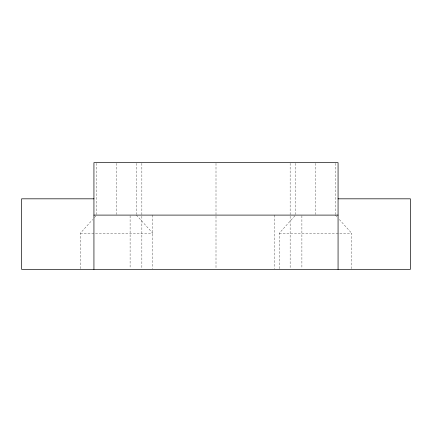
<?xml version="1.0" encoding="UTF-8"?>
<svg xmlns="http://www.w3.org/2000/svg" width="432" height="432" viewBox="0 0 432 432"><rect width="100%" height="100%" fill="white"/><g stroke="black" fill="none" stroke-linecap="round" stroke-linejoin="round"><path stroke-width="0.32" stroke-dasharray="2.16 1.62" d="M80.374 268.677L80.374 233.177L92.691 219.494M94.446 217.539L96.649 215.098M279.293 268.677L279.293 233.177L295.569 215.098M80.374 233.177L152.707 233.177L136.431 215.098M279.293 233.177L351.626 233.177L351.626 268.677M335.351 215.098L337.554 217.539M339.309 219.494L351.626 233.177M335.351 163.323L335.351 214.423M315.463 163.323L315.463 214.423M301.898 215.768L301.898 268.677M295.569 163.323L295.569 214.423M290.142 163.323L290.142 268.677M274.774 215.098L274.774 268.677M216 163.323L216 268.677M152.707 215.098L152.707 268.677M141.858 163.323L141.858 268.677M136.431 163.323L136.431 214.423M130.102 215.768L130.102 268.677M116.537 163.323L116.537 214.423M96.649 163.323L96.649 214.423"/><path stroke-width="0.65" d="M93.933 198.823L21.6 198.823L21.6 269.347L410.4 269.347L410.4 198.823L338.067 198.823M93.933 215.098L338.067 215.098M338.067 269.347L338.067 162.653L93.933 162.653L93.933 269.347"/></g></svg>
